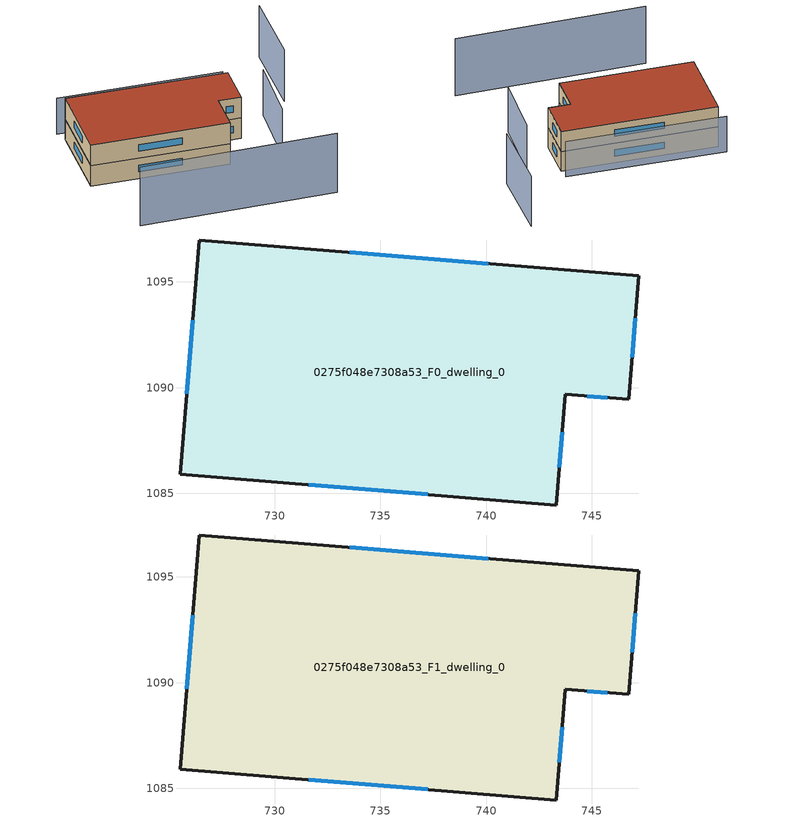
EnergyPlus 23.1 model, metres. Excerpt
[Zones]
0275f048e7308a53_F0_dwelling_0
 floor ground (EU_floor_Construction): 747.22,1095.28 746.74,1089.44 743.75,1089.69 743.32,1084.45 725.54,1085.91 726.45,1096.98 z0
 wall outside (EU_wall_Construction): 743.32,1084.45 743.75,1089.69 746.74,1089.44 747.22,1095.28 726.45,1096.98 725.54,1085.91 743.32,1084.45 z0:3
 window (EU_Window_Construction): 743.46,1086.25 743.6,1087.9 / 731.63,1085.41 737.23,1084.95 / 726.14,1093.19 725.85,1089.7 / 740.1,1095.86 733.56,1096.39 / 746.9,1091.44 747.05,1093.28 / 744.77,1089.6 745.71,1089.53 z1.03:1.97
0275f048e7308a53_F1_dwelling_0
 floor to 0275f048e7308a53_F0_dwelling_0 (EU_floor_Construction): 747.21,1095.28 746.74,1089.44 743.75,1089.69 743.32,1084.45 725.54,1085.91 726.45,1096.98 z3
 wall outside (EU_wall_Construction): 743.32,1084.45 743.75,1089.69 746.74,1089.44 747.22,1095.28 726.45,1096.98 725.54,1085.91 743.32,1084.45 z3:6
 window (EU_Window_Construction): 743.46,1086.25 743.6,1087.9 / 731.63,1085.41 737.23,1084.95 / 726.14,1093.19 725.85,1089.7 / 740.1,1095.86 733.56,1096.39 / 746.9,1091.44 747.05,1093.28 / 744.77,1089.6 745.71,1089.53 z4.03:4.97
 roof outside (EU_roof_Construction): 743.32,1084.45 743.75,1089.69 746.74,1089.44 747.22,1095.28 726.45,1096.98 725.54,1085.91 z6
shading: 727.92,1075.24 753.32,1073.71 z0:8.6; 750.06,1084.09 751.14,1093.35 z0:6.7; 754.72,1095.47 755.42,1105.92 z0:7.5; 747.09,1096.67 725.86,1098.48 z0:5.3
[Building]
EU S2 Campaign: North Axis=0; Terrain=City; Solar Distribution=FullExterior
[Site:Location]
Cape.Town.Intl.AP: Latitude=-33.965; Longitude=18.602; Time Zone=2; Elevation=46
[SizingPeriod:WeatherFileDays]
AnnualSizingPeriod: Begin Month=1; Begin Day of Month=1; End Month=12; End Day of Month=31; Day of Week for Start Day=Monday; Use Weather File Daylight Saving Period=No; Use Weather File Rain and Snow Indicators=No
[MATERIAL]
EU_InternalMass_Material: Roughness=MediumRough; Thickness=0.1; Conductivity=1; Density=1800; Specific Heat=900; Thermal Absorptance=0.9; Solar Absorptance=0.7; Visible Absorptance=0.7
[MATERIAL:NOMASS] Roughness=MediumRough; Thermal Absorptance=0.9; Solar Absorptance=0.7; Visible Absorptance=0.7
Name | Thermal Resistance
EU_wall_NoMass | 0.493876
EU_roof_NoMass | 0.449382
EU_floor_NoMass | 1.25
[WINDOWMATERIAL:SIMPLEGLAZINGSYSTEM]
EU_Window_SimpleGlazing: UFactor=4.4; Solar Heat Gain Coefficient=0.85; Visible Transmittance=0.85
[CONSTRUCTION]
EU_wall_Construction: EU_wall_NoMass
EU_roof_Construction: EU_roof_NoMass
EU_floor_Construction: EU_floor_NoMass
EU_Window_Construction: EU_Window_SimpleGlazing
EU_InternalMass_Construction: EU_InternalMass_Material
[ZONE] Type=1; Multiplier=1; Ceiling Height=autocalculate; Floor Area=autocalculate; Part of Total Floor Area=Yes
Name | Volume
0275f048e7308a53_F0_dwelling_0 | 646.825
0275f048e7308a53_F1_dwelling_0 | 646.824
[INTERNALMASS] Construction=EU_InternalMass_Construction; Surface Area=215.608
Name | Zone or ZoneList
0275f048e7308a53_F0_dwelling_0_EU_InternalMass | 0275f048e7308a53_F0_dwelling_0
0275f048e7308a53_F1_dwelling_0_EU_InternalMass | 0275f048e7308a53_F1_dwelling_0
[OTHEREQUIPMENT] Fuel Type=Electricity; Design Level Calculation Method=Watts/Area; Power per Zone Floor Area=1; Fraction Latent=0; Fraction Radiant=0; Fraction Lost=0; Carbon Dioxide Generation Rate=0; EndUse Subcategory=EU_Step8_InternalGains
Name | Zone or ZoneList or Space or SpaceList | Schedule
EU_Step8_InternalGain_0275f048e7308a53_F0_dwelling_0_f000 | 0275f048e7308a53_F0_dwelling_0 | EU_Step8_GainSchedule_0275f048e7308a53_F0_dwelling_0_f000
EU_Step8_InternalGain_0275f048e7308a53_F1_dwelling_0_f000 | 0275f048e7308a53_F1_dwelling_0 | EU_Step8_GainSchedule_0275f048e7308a53_F1_dwelling_0_f000
[ZONEVENTILATION:DESIGNFLOWRATE] Schedule=EU_AlwaysOn; Design Flow Rate Calculation Method=AirChanges/Hour; Air Changes per Hour=0.64; Ventilation Type=Natural; Fan Pressure Rise=0; Fan Total Efficiency=1; Constant Term Coefficient=1; Temperature Term Coefficient=0; Velocity Term Coefficient=0; Velocity Squared Term Coefficient=0; Minimum Indoor Temperature=-100; Maximum Indoor Temperature=100; Delta Temperature=-100; Minimum Outdoor Temperature=-100; Maximum Outdoor Temperature=100; Maximum Wind Speed=40
Name | Zone or ZoneList or Space or SpaceList
EU_ConstantAir_0275f048e7308a53_F0_dwelling_0 | 0275f048e7308a53_F0_dwelling_0
EU_ConstantAir_0275f048e7308a53_F1_dwelling_0 | 0275f048e7308a53_F1_dwelling_0
[HVACTEMPLATE:THERMOSTAT] Constant Heating Setpoint=20; Constant Cooling Setpoint=50
EU_HeatOnly_0275f048e7308a53_F0_dwelling_0; EU_HeatOnly_0275f048e7308a53_F1_dwelling_0
[HVACTEMPLATE:ZONE:IDEALLOADSAIRSYSTEM] System Availability Schedule=EU_AlwaysOn; Maximum Heating Supply Air Temperature=50; Minimum Cooling Supply Air Temperature=13; Maximum Heating Supply Air Humidity Ratio=0.0156; Minimum Cooling Supply Air Humidity Ratio=0.0077; Heating Limit=NoLimit; Cooling Limit=NoLimit; Heating Availability Schedule=EU_AlwaysOn; Cooling Availability Schedule=EU_CoolingOff; Dehumidification Control Type=ConstantSensibleHeatRatio; Cooling Sensible Heat Ratio=0.7; Dehumidification Setpoint=60; Humidification Control Type=None; Humidification Setpoint=30; Outdoor Air Method=None; Outdoor Air Flow Rate per Person=0.00944; Outdoor Air Flow Rate per Zone Floor Area=0; Outdoor Air Flow Rate per Zone=0; Demand Controlled Ventilation Type=None; Outdoor Air Economizer Type=NoEconomizer; Heat Recovery Type=None; Sensible Heat Recovery Effectiveness=0.7; Latent Heat Recovery Effectiveness=0.65
Name | Template Thermostat
0275f048e7308a53_F0_dwelling_0 | EU_HeatOnly_0275f048e7308a53_F0_dwelling_0
0275f048e7308a53_F1_dwelling_0 | EU_HeatOnly_0275f048e7308a53_F1_dwelling_0
[SIZING:ZONE] Zone Cooling Design Supply Air Temperature Input Method=SupplyAirTemperature; Zone Cooling Design Supply Air Temperature=13; Zone Heating Design Supply Air Temperature Input Method=SupplyAirTemperature; Zone Heating Design Supply Air Temperature=50; Zone Cooling Design Supply Air Humidity Ratio=0.008; Zone Heating Design Supply Air Humidity Ratio=0.008; Cooling Design Air Flow Method=DesignDay; Cooling Design Air Flow Rate=0; Cooling Minimum Air Flow per Zone Floor Area=0.000762; Cooling Minimum Air Flow=0; Cooling Minimum Air Flow Fraction=0.2; Heating Design Air Flow Method=DesignDay; Heating Design Air Flow Rate=0; Heating Maximum Air Flow per Zone Floor Area=0.002032; Heating Maximum Air Flow=0.141576; Heating Maximum Air Flow Fraction=0.3; Account for Dedicated Outdoor Air System=No; Dedicated Outdoor Air System Control Strategy=NeutralSupplyAir; Dedicated Outdoor Air Low Setpoint Temperature for Design=autosize; Dedicated Outdoor Air High Setpoint Temperature for Design=autosize; Zone Load Sizing Method=Sensible Load Only No Latent Load; Zone Latent Cooling Design Supply Air Humidity Ratio Input Method=HumidityRatioDifference; Zone Cooling Design Supply Air Humidity Ratio Difference=0.005; Zone Latent Heating Design Supply Air Humidity Ratio Input Method=HumidityRatioDifference; Zone Humidification Design Supply Air Humidity Ratio Difference=0.005
0275f048e7308a53_F0_dwelling_0; 0275f048e7308a53_F1_dwelling_0
[SCHEDULE:CONSTANT]
Name | Hourly Value
EU_AlwaysOn | 1
EU_CoolingOff | 0
[SCHEDULE:FILE] Column Number=1; Rows to Skip at Top=0; Number of Hours of Data=8760; Column Separator=Comma; Interpolate to Timestep=No; Minutes per Item=60; Adjust Schedule for Daylight Savings=Yes
Name | File
EU_Step8_GainSchedule_0275f048e7308a53_F0_dwelling_0_f000 | ../../schedules/0275f048e7308a53/0275f048e7308a53_F0_dwelling_0_f000_gain.csv
EU_Step8_GainSchedule_0275f048e7308a53_F1_dwelling_0_f000 | ../../schedules/0275f048e7308a53/0275f048e7308a53_F1_dwelling_0_f000_gain.csv
